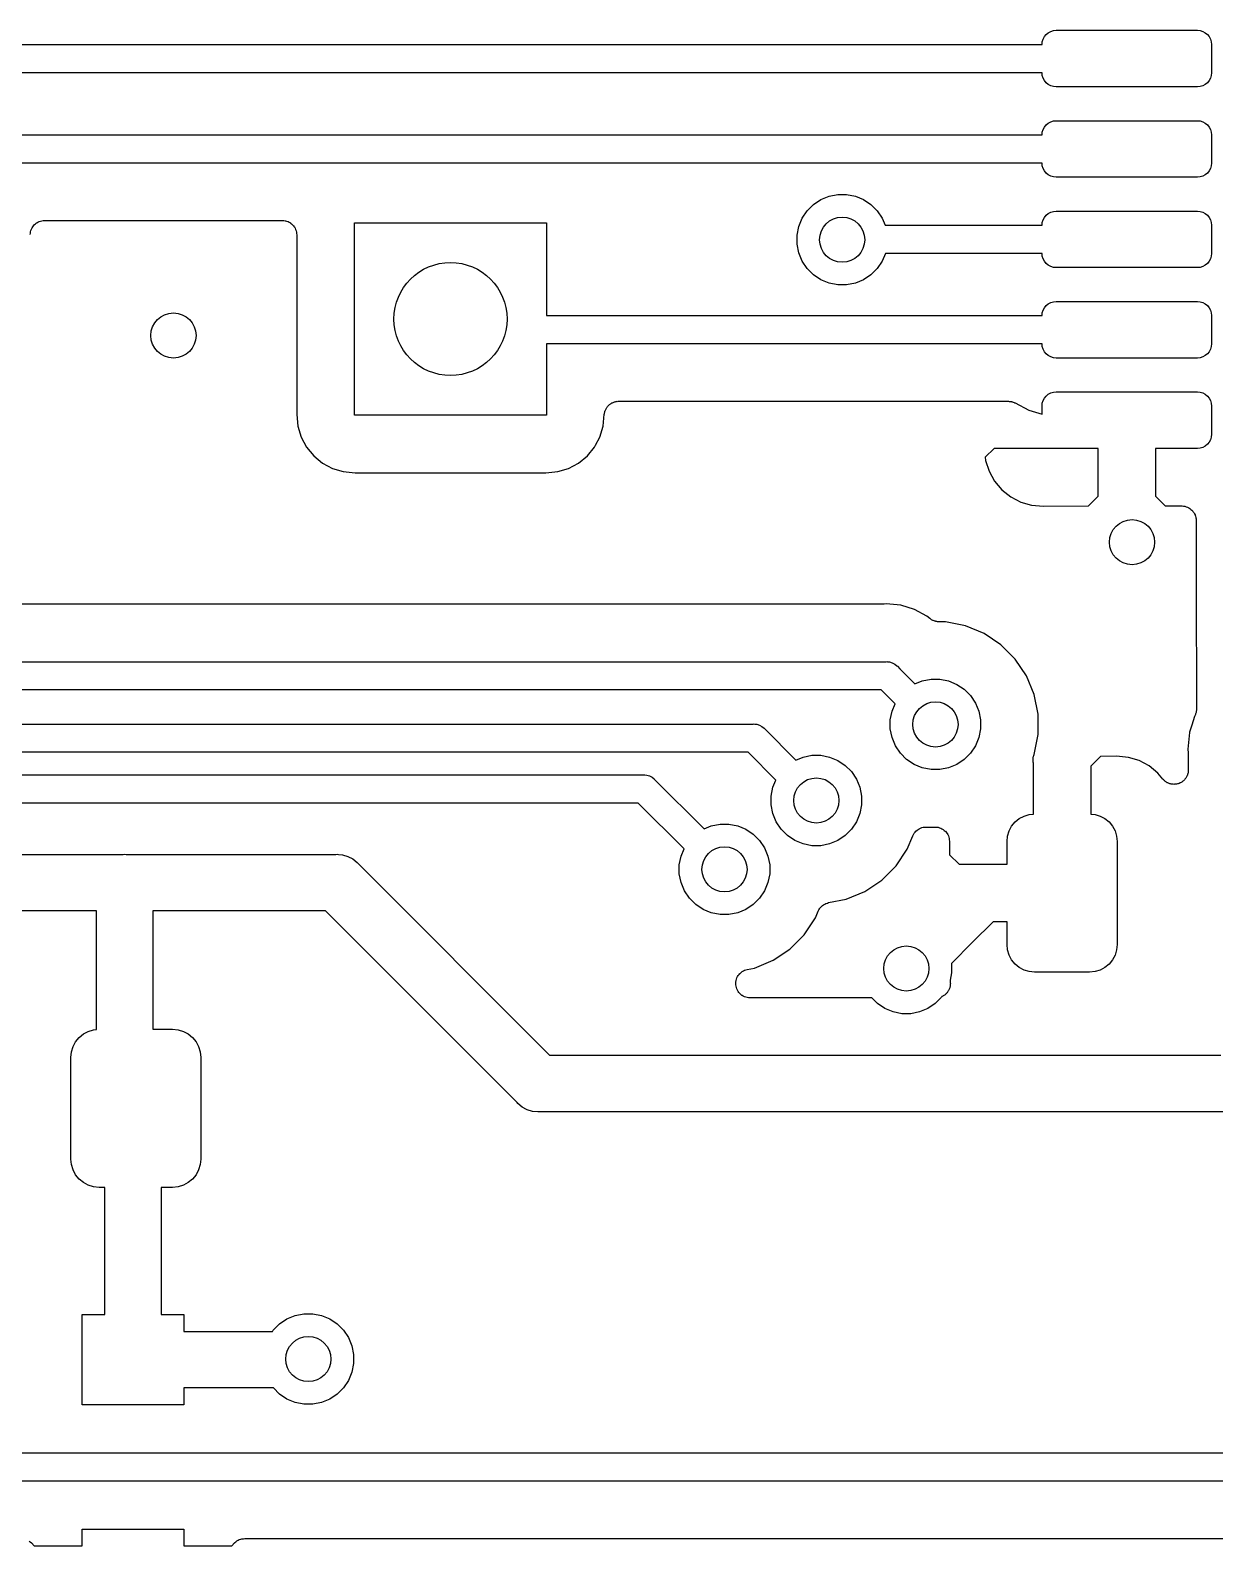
# Model space of a CAD drawing. Extents: x 2.49 to 6.38, y -5.9 to -3.86.
# Drawn here: x 4.435 to 4.847, y -5.102 to -4.574 of the extents above; entities that cross this region are included whole.
import ezdxf

# ---------------------------------------------------------------- set-up
doc = ezdxf.new("R2010")
doc.units = 0
doc.header["$MEASUREMENT"] = 0
doc.layers.add('BLACK', color=7, linetype='CONTINUOUS')

msp = doc.modelspace()

# ---------------------------------------------------------------- linework, layer by layer
at = {"layer": 'BLACK', "linetype": 'CONTINUOUS'}
for p, q in [((4.7873, -4.57817), (4.78758, -4.57725)), ((4.78758, -4.57725), (4.78803, -4.5764)), ((4.78803, -4.5764), (4.78865, -4.57565)), ((4.78865, -4.57565), (4.78939, -4.57504)), ((4.78939, -4.57504), (4.79024, -4.57459)), ((4.79024, -4.57459), (4.79117, -4.57431)), ((4.79117, -4.57431), (4.79213, -4.57421)), ((4.79213, -4.57421), (4.84134, -4.57421)), ((4.84134, -4.57421), (4.8423, -4.57431)), ((4.8423, -4.57431), (4.84322, -4.57459)), ((4.84322, -4.57459), (4.84407, -4.57504)), ((4.84407, -4.57504), (4.84482, -4.57565)), ((4.84482, -4.57565), (4.84543, -4.5764)), ((4.84543, -4.5764), (4.84589, -4.57725)), ((4.84589, -4.57725), (4.84617, -4.57817)), ((3.84233, -4.57913), (4.7872, -4.57913)), ((4.7872, -4.57913), (4.7873, -4.57817)), ((4.84617, -4.57817), (4.84626, -4.57913)), ((4.84626, -4.57913), (4.84626, -4.58898)), ((4.7872, -4.58898), (3.84053, -4.58898)), ((4.7873, -4.58994), (4.7872, -4.58898)), ((4.78758, -4.59086), (4.7873, -4.58994)), ((4.78803, -4.59171), (4.78758, -4.59086)), ((4.78865, -4.59246), (4.78803, -4.59171)), ((4.78939, -4.59307), (4.78865, -4.59246)), ((4.79024, -4.59352), (4.78939, -4.59307)), ((4.84407, -4.59307), (4.84322, -4.59352)), ((4.84482, -4.59246), (4.84407, -4.59307)), ((4.84543, -4.59171), (4.84482, -4.59246)), ((4.84589, -4.59086), (4.84543, -4.59171)), ((4.84617, -4.58994), (4.84589, -4.59086)), ((4.84626, -4.58898), (4.84617, -4.58994)), ((4.79117, -4.5938), (4.79024, -4.59352)), ((4.79213, -4.5939), (4.79117, -4.5938)), ((4.84134, -4.5939), (4.79213, -4.5939)), ((4.8423, -4.5938), (4.84134, -4.5939)), ((4.84322, -4.59352), (4.8423, -4.5938)), ((4.7873, -4.60967), (4.78758, -4.60875)), ((4.78758, -4.60875), (4.78803, -4.6079)), ((4.78803, -4.6079), (4.78865, -4.60715)), ((4.78865, -4.60715), (4.78939, -4.60654)), ((4.78939, -4.60654), (4.79024, -4.60608)), ((4.79024, -4.60608), (4.79117, -4.6058)), ((4.79117, -4.6058), (4.79213, -4.60571)), ((4.79213, -4.60571), (4.84134, -4.60571)), ((4.84134, -4.60571), (4.8423, -4.6058)), ((4.8423, -4.6058), (4.84322, -4.60608)), ((4.84322, -4.60608), (4.84407, -4.60654)), ((4.84407, -4.60654), (4.84482, -4.60715)), ((4.84482, -4.60715), (4.84543, -4.6079)), ((4.84543, -4.6079), (4.84589, -4.60875)), ((4.84589, -4.60875), (4.84617, -4.60967)), ((3.84877, -4.61063), (4.7872, -4.61063)), ((4.7872, -4.61063), (4.7873, -4.60967)), ((4.84617, -4.60967), (4.84626, -4.61063)), ((4.84626, -4.61063), (4.84626, -4.62047)), ((4.7872, -4.62047), (3.84697, -4.62047)), ((4.7873, -4.62143), (4.7872, -4.62047)), ((4.78758, -4.62236), (4.7873, -4.62143)), ((4.78803, -4.62321), (4.78758, -4.62236)), ((4.78865, -4.62395), (4.78803, -4.62321)), ((4.78939, -4.62456), (4.78865, -4.62395)), ((4.79024, -4.62502), (4.78939, -4.62456)), ((4.79117, -4.6253), (4.79024, -4.62502)), ((4.84322, -4.62502), (4.8423, -4.6253)), ((4.84407, -4.62456), (4.84322, -4.62502)), ((4.84482, -4.62395), (4.84407, -4.62456)), ((4.84543, -4.62321), (4.84482, -4.62395)), ((4.84589, -4.62236), (4.84543, -4.62321)), ((4.84617, -4.62143), (4.84589, -4.62236)), ((4.84626, -4.62047), (4.84617, -4.62143)), ((4.79213, -4.62539), (4.79117, -4.6253)), ((4.84134, -4.62539), (4.79213, -4.62539)), ((4.8423, -4.6253), (4.84134, -4.62539)), ((4.70534, -4.63713), (4.70754, -4.63493)), ((4.70754, -4.63493), (4.71012, -4.63321)), ((4.71012, -4.63321), (4.71298, -4.63202)), ((4.71298, -4.63202), (4.71602, -4.63142)), ((4.71602, -4.63142), (4.71913, -4.63142)), ((4.71913, -4.63142), (4.72217, -4.63202)), ((4.72217, -4.63202), (4.72503, -4.63321)), ((4.72503, -4.63321), (4.72761, -4.63493)), ((4.72761, -4.63493), (4.72981, -4.63713)), ((4.43736, -4.64106), (4.43776, -4.64085)), ((4.43776, -4.64085), (4.43779, -4.64084)), ((4.43779, -4.64084), (4.43782, -4.64083)), ((4.43782, -4.64083), (4.43826, -4.6407)), ((4.43826, -4.6407), (4.43869, -4.64057)), ((4.43869, -4.64057), (4.43873, -4.64056)), ((4.43873, -4.64056), (4.43876, -4.64056)), ((4.43876, -4.64056), (4.43921, -4.64052)), ((4.43921, -4.64052), (4.43967, -4.64047)), ((4.43967, -4.64047), (4.52252, -4.64047)), ((4.52252, -4.64047), (4.52255, -4.64047)), ((4.52255, -4.64047), (4.52255, -4.64047)), ((4.52255, -4.64047), (4.52255, -4.64047)), ((4.52255, -4.64047), (4.52259, -4.64047)), ((4.52259, -4.64047), (4.52306, -4.64053)), ((4.52306, -4.64053), (4.52352, -4.64057)), ((4.52352, -4.64057), (4.52354, -4.64058)), ((4.52354, -4.64058), (4.52356, -4.64058)), ((4.52356, -4.64058), (4.52401, -4.64072)), ((4.52401, -4.64072), (4.52445, -4.64086)), ((4.52445, -4.64086), (4.52447, -4.64087)), ((4.52447, -4.64087), (4.52449, -4.64088)), ((4.52449, -4.64088), (4.5249, -4.6411)), ((4.70243, -4.64257), (4.70362, -4.63971)), ((4.70362, -4.63971), (4.70534, -4.63713)), ((4.72981, -4.63713), (4.73153, -4.63971)), ((4.73153, -4.63971), (4.73253, -4.64213)), ((4.7873, -4.64117), (4.78758, -4.64024)), ((4.78758, -4.64024), (4.78803, -4.63939)), ((4.78803, -4.63939), (4.78865, -4.63865)), ((4.78865, -4.63865), (4.78939, -4.63803)), ((4.78939, -4.63803), (4.79024, -4.63758)), ((4.79024, -4.63758), (4.79117, -4.6373)), ((4.79117, -4.6373), (4.79213, -4.6372)), ((4.79213, -4.6372), (4.84134, -4.6372)), ((4.84134, -4.6372), (4.8423, -4.6373)), ((4.8423, -4.6373), (4.84322, -4.63758)), ((4.84322, -4.63758), (4.84407, -4.63803)), ((4.84407, -4.63803), (4.84482, -4.63865)), ((4.84482, -4.63865), (4.84543, -4.63939)), ((4.84543, -4.63939), (4.84589, -4.64024)), ((4.84589, -4.64024), (4.84617, -4.64117)), ((4.43467, -4.64538), (4.43472, -4.64492)), ((4.43472, -4.64492), (4.43477, -4.64447)), ((4.43477, -4.64447), (4.43478, -4.64444)), ((4.43478, -4.64441), (4.43492, -4.64397)), ((4.43478, -4.64444), (4.43478, -4.64441)), ((4.43492, -4.64397), (4.43506, -4.64353)), ((4.43506, -4.64353), (4.43507, -4.64351)), ((4.43507, -4.64351), (4.43508, -4.64348)), ((4.43508, -4.64348), (4.4353, -4.64308)), ((4.4353, -4.64308), (4.43552, -4.64268)), ((4.43552, -4.64268), (4.43554, -4.64265)), ((4.43554, -4.64265), (4.43556, -4.64263)), ((4.43556, -4.64263), (4.43585, -4.64228)), ((4.43585, -4.64228), (4.43614, -4.64192)), ((4.43614, -4.64192), (4.43617, -4.6419)), ((4.43617, -4.6419), (4.43619, -4.64188)), ((4.43619, -4.64188), (4.43654, -4.6416)), ((4.43654, -4.6416), (4.4369, -4.64131)), ((4.4369, -4.64131), (4.43693, -4.64129)), ((4.43693, -4.64129), (4.43695, -4.64127)), ((4.43695, -4.64127), (4.43736, -4.64106)), ((4.5249, -4.6411), (4.52531, -4.64133)), ((4.52531, -4.64133), (4.52533, -4.64134)), ((4.52533, -4.64134), (4.52534, -4.64135)), ((4.52534, -4.64135), (4.5257, -4.64165)), ((4.5257, -4.64165), (4.52606, -4.64195)), ((4.52606, -4.64195), (4.52608, -4.64196)), ((4.52608, -4.64196), (4.52609, -4.64197)), ((4.52609, -4.64197), (4.52638, -4.64234)), ((4.52638, -4.64234), (4.52668, -4.64271)), ((4.52668, -4.64271), (4.52669, -4.64272)), ((4.52669, -4.64272), (4.5267, -4.64273)), ((4.5267, -4.64273), (4.52692, -4.64315)), ((4.52692, -4.64315), (4.52714, -4.64357)), ((4.52714, -4.64357), (4.52714, -4.64358)), ((4.52714, -4.64358), (4.52715, -4.6436)), ((4.52715, -4.6436), (4.52729, -4.64405)), ((4.52729, -4.64405), (4.52742, -4.6445)), ((4.52742, -4.6445), (4.52742, -4.64452)), ((4.52742, -4.64452), (4.52743, -4.64454)), ((4.52743, -4.64454), (4.52747, -4.645)), ((4.52747, -4.645), (4.52752, -4.64547)), ((4.52752, -4.64547), (4.52752, -4.70802)), ((4.54764, -4.70827), (4.54764, -4.64134)), ((4.54764, -4.64134), (4.61457, -4.64134)), ((4.61457, -4.64134), (4.61457, -4.67362)), ((4.70183, -4.64561), (4.70243, -4.64257)), ((4.70183, -4.64872), (4.70183, -4.64561)), ((4.73253, -4.64213), (4.7872, -4.64213)), ((4.7872, -4.64213), (4.7873, -4.64117)), ((4.84617, -4.64117), (4.84626, -4.64213)), ((4.84626, -4.64213), (4.84626, -4.65197)), ((4.70243, -4.65176), (4.70183, -4.64872)), ((4.70362, -4.65462), (4.70243, -4.65176)), ((4.70534, -4.6572), (4.70362, -4.65462)), ((4.73153, -4.65462), (4.72981, -4.6572)), ((4.73263, -4.65197), (4.73153, -4.65462)), ((4.7872, -4.65197), (4.73263, -4.65197)), ((4.7873, -4.65293), (4.7872, -4.65197)), ((4.78758, -4.65385), (4.7873, -4.65293)), ((4.78803, -4.6547), (4.78758, -4.65385)), ((4.78865, -4.65545), (4.78803, -4.6547)), ((4.78939, -4.65606), (4.78865, -4.65545)), ((4.79024, -4.65652), (4.78939, -4.65606)), ((4.79117, -4.6568), (4.79024, -4.65652)), ((4.79213, -4.65689), (4.79117, -4.6568)), ((4.8423, -4.6568), (4.84134, -4.65689)), ((4.84322, -4.65652), (4.8423, -4.6568)), ((4.84407, -4.65606), (4.84322, -4.65652)), ((4.84482, -4.65545), (4.84407, -4.65606)), ((4.84543, -4.6547), (4.84482, -4.65545)), ((4.84589, -4.65385), (4.84543, -4.6547)), ((4.84617, -4.65293), (4.84589, -4.65385)), ((4.84626, -4.65197), (4.84617, -4.65293)), ((4.70754, -4.6594), (4.70534, -4.6572)), ((4.71012, -4.66112), (4.70754, -4.6594)), ((4.71298, -4.66231), (4.71012, -4.66112)), ((4.72503, -4.66112), (4.72217, -4.66231)), ((4.72761, -4.6594), (4.72503, -4.66112)), ((4.72981, -4.6572), (4.72761, -4.6594)), ((4.84134, -4.65689), (4.79213, -4.65689)), ((4.71602, -4.66291), (4.71298, -4.66231)), ((4.71913, -4.66291), (4.71602, -4.66291)), ((4.72217, -4.66231), (4.71913, -4.66291)), ((4.7872, -4.67362), (4.7873, -4.67266)), ((4.7873, -4.67266), (4.78758, -4.67174)), ((4.78758, -4.67174), (4.78803, -4.67089)), ((4.78803, -4.67089), (4.78865, -4.67014)), ((4.78865, -4.67014), (4.78939, -4.66953)), ((4.78939, -4.66953), (4.79024, -4.66908)), ((4.79024, -4.66908), (4.79117, -4.6688)), ((4.79117, -4.6688), (4.79213, -4.6687)), ((4.79213, -4.6687), (4.84134, -4.6687)), ((4.84134, -4.6687), (4.8423, -4.6688)), ((4.8423, -4.6688), (4.84322, -4.66908)), ((4.84322, -4.66908), (4.84407, -4.66953)), ((4.84407, -4.66953), (4.84482, -4.67014)), ((4.84482, -4.67014), (4.84543, -4.67089)), ((4.84543, -4.67089), (4.84589, -4.67174)), ((4.84589, -4.67174), (4.84617, -4.67266)), ((4.84617, -4.67266), (4.84626, -4.67362)), ((4.61457, -4.67362), (4.7872, -4.67362)), ((4.84626, -4.67362), (4.84626, -4.68346)), ((4.7872, -4.68346), (4.61457, -4.68346)), ((4.61457, -4.68346), (4.61457, -4.70827)), ((4.7873, -4.68442), (4.7872, -4.68346)), ((4.78758, -4.68535), (4.7873, -4.68442)), ((4.78803, -4.6862), (4.78758, -4.68535)), ((4.78865, -4.68694), (4.78803, -4.6862)), ((4.78939, -4.68756), (4.78865, -4.68694)), ((4.79024, -4.68801), (4.78939, -4.68756)), ((4.79117, -4.68829), (4.79024, -4.68801)), ((4.79213, -4.68839), (4.79117, -4.68829)), ((4.84134, -4.68839), (4.79213, -4.68839)), ((4.8423, -4.68829), (4.84134, -4.68839)), ((4.84322, -4.68801), (4.8423, -4.68829)), ((4.84407, -4.68756), (4.84322, -4.68801)), ((4.84482, -4.68694), (4.84407, -4.68756)), ((4.84543, -4.6862), (4.84482, -4.68694)), ((4.84589, -4.68535), (4.84543, -4.6862)), ((4.84617, -4.68442), (4.84589, -4.68535)), ((4.84626, -4.68346), (4.84617, -4.68442)), ((4.63673, -4.70444), (4.6369, -4.7043)), ((4.6369, -4.7043), (4.63713, -4.70418)), ((4.63713, -4.70418), (4.63735, -4.70403)), ((4.63735, -4.70403), (4.63756, -4.70395)), ((4.63756, -4.70395), (4.63776, -4.70384)), ((4.63776, -4.70384), (4.63802, -4.70377)), ((4.63802, -4.70377), (4.63826, -4.70367)), ((4.63826, -4.70367), (4.63848, -4.70363)), ((4.63848, -4.70363), (4.6387, -4.70356)), ((4.6387, -4.70356), (4.63896, -4.70353)), ((4.63896, -4.70353), (4.63922, -4.70348)), ((4.63922, -4.70348), (4.63944, -4.70349)), ((4.63944, -4.70349), (4.63967, -4.70346)), ((4.63967, -4.70346), (4.77547, -4.70346)), ((4.77547, -4.70346), (4.77554, -4.70347)), ((4.77554, -4.70347), (4.77576, -4.70349)), ((4.77576, -4.70349), (4.77597, -4.70349)), ((4.77597, -4.70349), (4.77624, -4.70354)), ((4.77624, -4.70354), (4.77651, -4.70357)), ((4.77651, -4.70357), (4.77672, -4.70364)), ((4.77672, -4.70364), (4.77693, -4.70368)), ((4.77693, -4.70368), (4.77718, -4.70379)), ((4.77718, -4.70379), (4.77744, -4.70387)), ((4.77744, -4.70387), (4.77763, -4.70397)), ((4.77763, -4.70397), (4.77783, -4.70405)), ((4.77783, -4.70405), (4.78255, -4.70658)), ((4.7872, -4.70512), (4.7873, -4.70416)), ((4.7873, -4.70416), (4.78758, -4.70323)), ((4.78758, -4.70323), (4.78803, -4.70238)), ((4.78803, -4.70238), (4.78865, -4.70164)), ((4.78865, -4.70164), (4.78939, -4.70103)), ((4.78939, -4.70103), (4.79024, -4.70057)), ((4.79024, -4.70057), (4.79117, -4.70029)), ((4.79117, -4.70029), (4.79213, -4.7002)), ((4.79213, -4.7002), (4.81625, -4.7002)), ((4.81625, -4.7002), (4.81673, -4.70015)), ((4.81673, -4.70015), (4.81722, -4.7002)), ((4.81722, -4.7002), (4.84134, -4.7002)), ((4.84134, -4.7002), (4.8423, -4.70029)), ((4.8423, -4.70029), (4.84322, -4.70057)), ((4.84322, -4.70057), (4.84407, -4.70103)), ((4.84407, -4.70103), (4.84482, -4.70164)), ((4.84482, -4.70164), (4.84543, -4.70238)), ((4.84543, -4.70238), (4.84589, -4.70323)), ((4.84589, -4.70323), (4.84617, -4.70416)), ((4.84617, -4.70416), (4.84626, -4.70512)), ((4.52752, -4.70802), (4.52793, -4.71219)), ((4.61457, -4.70827), (4.54764, -4.70827)), ((4.63428, -4.71219), (4.63469, -4.70797)), ((4.63469, -4.70797), (4.6347, -4.70791)), ((4.6347, -4.70791), (4.63475, -4.70768)), ((4.63475, -4.70768), (4.63477, -4.70746)), ((4.63477, -4.70746), (4.63485, -4.70721)), ((4.63485, -4.70721), (4.6349, -4.70695)), ((4.6349, -4.70695), (4.63499, -4.70674)), ((4.63499, -4.70674), (4.63506, -4.70653)), ((4.63506, -4.70653), (4.63518, -4.7063)), ((4.63518, -4.7063), (4.63529, -4.70605)), ((4.63529, -4.70605), (4.63542, -4.70587)), ((4.63542, -4.70587), (4.63552, -4.70567)), ((4.63552, -4.70567), (4.63569, -4.70547)), ((4.63569, -4.70547), (4.63584, -4.70525)), ((4.63584, -4.70525), (4.636, -4.70509)), ((4.636, -4.70509), (4.63615, -4.70492)), ((4.63615, -4.70492), (4.63635, -4.70475)), ((4.63635, -4.70475), (4.63654, -4.70457)), ((4.63654, -4.70457), (4.63673, -4.70444)), ((4.78255, -4.70658), (4.7872, -4.70799)), ((4.7872, -4.70799), (4.7872, -4.70512)), ((4.84626, -4.70512), (4.84626, -4.71496)), ((4.52793, -4.71219), (4.52907, -4.71596)), ((4.63313, -4.71596), (4.63428, -4.71219)), ((4.52907, -4.71596), (4.53093, -4.71943)), ((4.53093, -4.71943), (4.53343, -4.72248)), ((4.62878, -4.72248), (4.63128, -4.71943)), ((4.63128, -4.71943), (4.63163, -4.71877)), ((4.63163, -4.71877), (4.63313, -4.71596)), ((4.63163, -4.71877), (4.63163, -4.71877)), ((4.77053, -4.71988), (4.76743, -4.72297)), ((4.80673, -4.71988), (4.77053, -4.71988)), ((4.80673, -4.73656), (4.80673, -4.71988)), ((4.84134, -4.71988), (4.82673, -4.71988)), ((4.82673, -4.71988), (4.82673, -4.73656)), ((4.8423, -4.71979), (4.84134, -4.71988)), ((4.84322, -4.71951), (4.8423, -4.71979)), ((4.84407, -4.71905), (4.84322, -4.71951)), ((4.84482, -4.71844), (4.84407, -4.71905)), ((4.84543, -4.71769), (4.84482, -4.71844)), ((4.84589, -4.71684), (4.84543, -4.71769)), ((4.84617, -4.71592), (4.84589, -4.71684)), ((4.84626, -4.71496), (4.84617, -4.71592)), ((4.53343, -4.72248), (4.53647, -4.72498)), ((4.53647, -4.72498), (4.53995, -4.72683)), ((4.62226, -4.72683), (4.62573, -4.72498)), ((4.62573, -4.72498), (4.62878, -4.72248)), ((4.76743, -4.72297), (4.76756, -4.72411)), ((4.76756, -4.72411), (4.76875, -4.72785)), ((4.53995, -4.72683), (4.54372, -4.72798)), ((4.54372, -4.72798), (4.54788, -4.72839)), ((4.54788, -4.72839), (4.61432, -4.72839)), ((4.61432, -4.72839), (4.61849, -4.72798)), ((4.61849, -4.72798), (4.62226, -4.72683)), ((4.76875, -4.72785), (4.77066, -4.73129)), ((4.77066, -4.73129), (4.77321, -4.7343)), ((4.77321, -4.7343), (4.77629, -4.73676)), ((4.77629, -4.73676), (4.77979, -4.73856)), ((4.77979, -4.73856), (4.78358, -4.73965)), ((4.78358, -4.73965), (4.78777, -4.74)), ((4.78777, -4.74), (4.8034, -4.7399)), ((4.8034, -4.7399), (4.80673, -4.73656)), ((4.82673, -4.73656), (4.83007, -4.7399)), ((4.83007, -4.7399), (4.83594, -4.73993)), ((4.83594, -4.73993), (4.83594, -4.73993)), ((4.83594, -4.73993), (4.83594, -4.73993)), ((4.83594, -4.73993), (4.83594, -4.73993)), ((4.83594, -4.73993), (4.83601, -4.73994)), ((4.83601, -4.73994), (4.83646, -4.73999)), ((4.83646, -4.73999), (4.83691, -4.74004)), ((4.83691, -4.74004), (4.83694, -4.74005)), ((4.83694, -4.74005), (4.83697, -4.74005)), ((4.83697, -4.74005), (4.83741, -4.74019)), ((4.83741, -4.74019), (4.83784, -4.74032)), ((4.83784, -4.74032), (4.83787, -4.74034)), ((4.83787, -4.74034), (4.8379, -4.74035)), ((4.8379, -4.74035), (4.8383, -4.74057)), ((4.8383, -4.74057), (4.8387, -4.74079)), ((4.8387, -4.74079), (4.83872, -4.74081)), ((4.83872, -4.74081), (4.83875, -4.74083)), ((4.83875, -4.74083), (4.8391, -4.74112)), ((4.8391, -4.74112), (4.83945, -4.74141)), ((4.83945, -4.74141), (4.83947, -4.74144)), ((4.83947, -4.74144), (4.8395, -4.74146)), ((4.8395, -4.74146), (4.83978, -4.74181)), ((4.83978, -4.74181), (4.84007, -4.74217)), ((4.84007, -4.74217), (4.84008, -4.7422)), ((4.84008, -4.7422), (4.8401, -4.74222)), ((4.8401, -4.74222), (4.84031, -4.74263)), ((4.84031, -4.74263), (4.84053, -4.74303)), ((4.84053, -4.74303), (4.84054, -4.74306)), ((4.84054, -4.74306), (4.84055, -4.74309)), ((4.84055, -4.74309), (4.84068, -4.74353)), ((4.84068, -4.74353), (4.84081, -4.74396)), ((4.84081, -4.74396), (4.84081, -4.744)), ((4.84081, -4.744), (4.84082, -4.74403)), ((4.84082, -4.74403), (4.84086, -4.74448)), ((4.84086, -4.74448), (4.8409, -4.74493)), ((4.8409, -4.74493), (4.8409, -4.78853)), ((4.73167, -4.7742), (4.01764, -4.7742)), ((4.73188, -4.77418), (4.73167, -4.7742)), ((4.73209, -4.77418), (4.73188, -4.77418)), ((4.73216, -4.77417), (4.73209, -4.77418)), ((4.73314, -4.77408), (4.73216, -4.77417)), ((4.73412, -4.77417), (4.73314, -4.77408)), ((4.73802, -4.77456), (4.73412, -4.77417)), ((4.73412, -4.77417), (4.73412, -4.77417)), ((4.74272, -4.77598), (4.73802, -4.77456)), ((4.74705, -4.7783), (4.74272, -4.77598)), ((4.74811, -4.77916), (4.74705, -4.7783)), ((4.74829, -4.77928), (4.74811, -4.77916)), ((4.74846, -4.77942), (4.74829, -4.77928)), ((4.7487, -4.77956), (4.74846, -4.77942)), ((4.74892, -4.77971), (4.7487, -4.77956)), ((4.74912, -4.77979), (4.74892, -4.77971)), ((4.74931, -4.77989), (4.74912, -4.77979)), ((4.74957, -4.77998), (4.74931, -4.77989)), ((4.74982, -4.78008), (4.74957, -4.77998)), ((4.75004, -4.78012), (4.74982, -4.78008)), ((4.75024, -4.78019), (4.75004, -4.78012)), ((4.75051, -4.78022), (4.75024, -4.78019)), ((4.75078, -4.78027), (4.75051, -4.78022)), ((4.751, -4.78027), (4.75078, -4.78027)), ((4.75121, -4.7803), (4.751, -4.78027)), ((4.75128, -4.7803), (4.75121, -4.7803)), ((4.75359, -4.7803), (4.75128, -4.7803)), ((4.7605, -4.78167), (4.75359, -4.7803)), ((4.767, -4.78437), (4.7605, -4.78167)), ((4.77286, -4.78828), (4.767, -4.78437)), ((4.77784, -4.79326), (4.77286, -4.78828)), ((4.8409, -4.78853), (4.841, -4.78952)), ((4.78175, -4.79911), (4.77784, -4.79326)), ((4.841, -4.78952), (4.84101, -4.78959)), ((4.84101, -4.78959), (4.841, -4.7898)), ((4.841, -4.7898), (4.84102, -4.79001)), ((4.84102, -4.79001), (4.84102, -4.81066)), ((4.00728, -4.7942), (4.7329, -4.7942)), ((4.7329, -4.7942), (4.73314, -4.79417)), ((4.73314, -4.79417), (4.73338, -4.7942)), ((4.73338, -4.7942), (4.73338, -4.7942)), ((4.73338, -4.7942), (4.7341, -4.79427)), ((4.7341, -4.79427), (4.73503, -4.79455)), ((4.73503, -4.79455), (4.73589, -4.79501)), ((4.73589, -4.79501), (4.73664, -4.79562)), ((4.73664, -4.79562), (4.73679, -4.79581)), ((4.73679, -4.79581), (4.73763, -4.79665)), ((4.73763, -4.79665), (4.74294, -4.80196)), ((4.78444, -4.80562), (4.78175, -4.79911)), ((4.7311, -4.80404), (4.00549, -4.80404)), ((4.73598, -4.80892), (4.7311, -4.80404)), ((4.74294, -4.80196), (4.74548, -4.8009)), ((4.74548, -4.8009), (4.74852, -4.8003)), ((4.74852, -4.8003), (4.75162, -4.8003)), ((4.75162, -4.8003), (4.75466, -4.8009)), ((4.75466, -4.8009), (4.75753, -4.80209)), ((4.75753, -4.80209), (4.76011, -4.80381)), ((4.76011, -4.80381), (4.7623, -4.80601)), ((4.73493, -4.81145), (4.73598, -4.80892)), ((4.7623, -4.80601), (4.76403, -4.80859)), ((4.76403, -4.80859), (4.76521, -4.81145)), ((4.78582, -4.81253), (4.78444, -4.80562)), ((4.73432, -4.8145), (4.73493, -4.81145)), ((4.73432, -4.8176), (4.73432, -4.8145)), ((4.76521, -4.81145), (4.76582, -4.8145)), ((4.76582, -4.8145), (4.76582, -4.8176)), ((4.78582, -4.81957), (4.78582, -4.81253)), ((4.84031, -4.81325), (4.83936, -4.81637)), ((4.84043, -4.81302), (4.84031, -4.81325)), ((4.84052, -4.81282), (4.84043, -4.81302)), ((4.84062, -4.81263), (4.84052, -4.81282)), ((4.8407, -4.81237), (4.84062, -4.81263)), ((4.84081, -4.81212), (4.8407, -4.81237)), ((4.84085, -4.81191), (4.84081, -4.81212)), ((4.84091, -4.8117), (4.84085, -4.81191)), ((4.84094, -4.81143), (4.84091, -4.8117)), ((4.841, -4.81116), (4.84094, -4.81143)), ((4.84102, -4.81073), (4.841, -4.81094)), ((4.841, -4.81094), (4.841, -4.81116)), ((4.84102, -4.81066), (4.84102, -4.81073)), ((4.00394, -4.81591), (4.68661, -4.81591)), ((4.68661, -4.81591), (4.68685, -4.81589)), ((4.68685, -4.81589), (4.68709, -4.81591)), ((4.68709, -4.81591), (4.68709, -4.81591)), ((4.68709, -4.81591), (4.68781, -4.81598)), ((4.68781, -4.81598), (4.68874, -4.81627)), ((4.68874, -4.81627), (4.6896, -4.81672)), ((4.6896, -4.81672), (4.69035, -4.81734)), ((4.69035, -4.81734), (4.6905, -4.81753)), ((4.6905, -4.81753), (4.70144, -4.82846)), ((4.73493, -4.82064), (4.73432, -4.8176)), ((4.76582, -4.8176), (4.76521, -4.82064)), ((4.78444, -4.82649), (4.78582, -4.81957)), ((4.8386, -4.81888), (4.83815, -4.82351)), ((4.83864, -4.81874), (4.8386, -4.81888)), ((4.83936, -4.81637), (4.83864, -4.81874)), ((4.83864, -4.81874), (4.83864, -4.81874)), ((4.83936, -4.81637), (4.83936, -4.81637)), ((4.68481, -4.82576), (4.00215, -4.82576)), ((4.69448, -4.83542), (4.68481, -4.82576)), ((4.73611, -4.82351), (4.73493, -4.82064)), ((4.73784, -4.82609), (4.73611, -4.82351)), ((4.76403, -4.82351), (4.7623, -4.82609)), ((4.76521, -4.82064), (4.76403, -4.82351)), ((4.83815, -4.82351), (4.83802, -4.82473)), ((4.83802, -4.82473), (4.83815, -4.82595)), ((4.83815, -4.82351), (4.83815, -4.82351)), ((4.70144, -4.82846), (4.70397, -4.82741)), ((4.70397, -4.82741), (4.70702, -4.8268)), ((4.70702, -4.8268), (4.71012, -4.8268)), ((4.71012, -4.8268), (4.71316, -4.82741)), ((4.71316, -4.82741), (4.71603, -4.8286)), ((4.71603, -4.8286), (4.71861, -4.83032)), ((4.71861, -4.83032), (4.7208, -4.83251)), ((4.74003, -4.82828), (4.73784, -4.82609)), ((4.74261, -4.83), (4.74003, -4.82828)), ((4.74548, -4.83119), (4.74261, -4.83)), ((4.75753, -4.83), (4.75466, -4.83119)), ((4.76011, -4.82828), (4.75753, -4.83)), ((4.7623, -4.82609), (4.76011, -4.82828)), ((4.78407, -4.82832), (4.78412, -4.82785)), ((4.78407, -4.82834), (4.78407, -4.82832)), ((4.78407, -4.82836), (4.78407, -4.82834)), ((4.78411, -4.82883), (4.78407, -4.82836)), ((4.78416, -4.82929), (4.78411, -4.82883)), ((4.78412, -4.82785), (4.78417, -4.82739)), ((4.78416, -4.82931), (4.78416, -4.82929)), ((4.78416, -4.82933), (4.78416, -4.82931)), ((4.78419, -4.82943), (4.78416, -4.82933)), ((4.78417, -4.82737), (4.78418, -4.82735)), ((4.78417, -4.82739), (4.78417, -4.82737)), ((4.78418, -4.82735), (4.78432, -4.8269)), ((4.78419, -4.84728), (4.78419, -4.82943)), ((4.78432, -4.8269), (4.78444, -4.82649)), ((4.80755, -4.82721), (4.80419, -4.83057)), ((4.80419, -4.83057), (4.80419, -4.84728)), ((4.81318, -4.82713), (4.80755, -4.82721)), ((4.81731, -4.82753), (4.81318, -4.82713)), ((4.82108, -4.82868), (4.81731, -4.82753)), ((4.82455, -4.83053), (4.82108, -4.82868)), ((4.8276, -4.83303), (4.82455, -4.83053)), ((4.83815, -4.82595), (4.83815, -4.82602)), ((4.83815, -4.82602), (4.83815, -4.82623)), ((4.83815, -4.82623), (4.83817, -4.82644)), ((4.83817, -4.82644), (4.83817, -4.83194)), ((3.99661, -4.83363), (4.64833, -4.83363)), ((4.64833, -4.83363), (4.64857, -4.83361)), ((4.64857, -4.83361), (4.64881, -4.83363)), ((4.64881, -4.83363), (4.64881, -4.83363)), ((4.64881, -4.83363), (4.64953, -4.8337)), ((4.64953, -4.8337), (4.65046, -4.83398)), ((4.65046, -4.83398), (4.65131, -4.83444)), ((4.65131, -4.83444), (4.65206, -4.83505)), ((4.65206, -4.83505), (4.65222, -4.83524)), ((4.65222, -4.83524), (4.66944, -4.85246)), ((4.69342, -4.83796), (4.69448, -4.83542)), ((4.7208, -4.83251), (4.72252, -4.83509)), ((4.72252, -4.83509), (4.72371, -4.83796)), ((4.74852, -4.8318), (4.74548, -4.83119)), ((4.75162, -4.8318), (4.74852, -4.8318)), ((4.75466, -4.83119), (4.75162, -4.8318)), ((4.8293, -4.83511), (4.8276, -4.83303)), ((4.82947, -4.83528), (4.8293, -4.83511)), ((4.82962, -4.83547), (4.82947, -4.83528)), ((4.82982, -4.83563), (4.82962, -4.83547)), ((4.82999, -4.8358), (4.82982, -4.83563)), ((4.83019, -4.83594), (4.82999, -4.8358)), ((4.83037, -4.83609), (4.83019, -4.83594)), ((4.8306, -4.83621), (4.83037, -4.83609)), ((4.8308, -4.83635), (4.8306, -4.83621)), ((4.83102, -4.83644), (4.8308, -4.83635)), ((4.8355, -4.83637), (4.83527, -4.83646)), ((4.8357, -4.83624), (4.8355, -4.83637)), ((4.83591, -4.83613), (4.8357, -4.83624)), ((4.8361, -4.83597), (4.83591, -4.83613)), ((4.83631, -4.83583), (4.8361, -4.83597)), ((4.83648, -4.83566), (4.83631, -4.83583)), ((4.83667, -4.83552), (4.83648, -4.83566)), ((4.83683, -4.83532), (4.83667, -4.83552)), ((4.83701, -4.83514), (4.83683, -4.83532)), ((4.83714, -4.83495), (4.83701, -4.83514)), ((4.83729, -4.83477), (4.83714, -4.83495)), ((4.83742, -4.83455), (4.83729, -4.83477)), ((4.83756, -4.83434), (4.83742, -4.83455)), ((4.83765, -4.83412), (4.83756, -4.83434)), ((4.83776, -4.83391), (4.83765, -4.83412)), ((4.83784, -4.83367), (4.83776, -4.83391)), ((4.83794, -4.83344), (4.83784, -4.83367)), ((4.83799, -4.83321), (4.83794, -4.83344)), ((4.83806, -4.83298), (4.83799, -4.83321)), ((4.83809, -4.83273), (4.83806, -4.83298)), ((4.83814, -4.83248), (4.83809, -4.83273)), ((4.83817, -4.83201), (4.83814, -4.83225)), ((4.83814, -4.83225), (4.83814, -4.83248)), ((4.83817, -4.83194), (4.83817, -4.83201)), ((4.69282, -4.841), (4.69342, -4.83796)), ((4.69282, -4.8441), (4.69282, -4.841)), ((4.72371, -4.83796), (4.72431, -4.841)), ((4.72431, -4.841), (4.72431, -4.8441)), ((4.83123, -4.83655), (4.83102, -4.83644)), ((4.83147, -4.83663), (4.83123, -4.83655)), ((4.83171, -4.83672), (4.83147, -4.83663)), ((4.83194, -4.83677), (4.83171, -4.83672)), ((4.83216, -4.83684), (4.83194, -4.83677)), ((4.83241, -4.83687), (4.83216, -4.83684)), ((4.83266, -4.83692), (4.83241, -4.83687)), ((4.8329, -4.83692), (4.83266, -4.83692)), ((4.83313, -4.83694), (4.8329, -4.83692)), ((4.83339, -4.83692), (4.83313, -4.83694)), ((4.83364, -4.83692), (4.83339, -4.83692)), ((4.83387, -4.83688), (4.83364, -4.83692)), ((4.83411, -4.83685), (4.83387, -4.83688)), ((4.83435, -4.83678), (4.83411, -4.83685)), ((4.8346, -4.83673), (4.83435, -4.83678)), ((4.83482, -4.83665), (4.8346, -4.83673)), ((4.83504, -4.83658), (4.83482, -4.83665)), ((4.83527, -4.83646), (4.83504, -4.83658)), ((4.64653, -4.84347), (3.99481, -4.84347)), ((4.66248, -4.85942), (4.64653, -4.84347)), ((4.69342, -4.84714), (4.69282, -4.8441)), ((4.72431, -4.8441), (4.72371, -4.84714)), ((4.66944, -4.85246), (4.67197, -4.85141)), ((4.67197, -4.85141), (4.67502, -4.8508)), ((4.67502, -4.8508), (4.67812, -4.8508)), ((4.67812, -4.8508), (4.68116, -4.85141)), ((4.68116, -4.85141), (4.68403, -4.8526)), ((4.69461, -4.85001), (4.69342, -4.84714)), ((4.69633, -4.85259), (4.69461, -4.85001)), ((4.72252, -4.85001), (4.7208, -4.85259)), ((4.72371, -4.84714), (4.72252, -4.85001)), ((4.74445, -4.85239), (4.74487, -4.85217)), ((4.74487, -4.85217), (4.74489, -4.85217)), ((4.74489, -4.85217), (4.74491, -4.85216)), ((4.74491, -4.85216), (4.74536, -4.85202)), ((4.74536, -4.85202), (4.7458, -4.85189)), ((4.7458, -4.85189), (4.74582, -4.85189)), ((4.74582, -4.85189), (4.74584, -4.85188)), ((4.74584, -4.85188), (4.74631, -4.85184)), ((4.74631, -4.85184), (4.74677, -4.8518)), ((4.74677, -4.8518), (4.74995, -4.8518)), ((4.74995, -4.8518), (4.75002, -4.8518)), ((4.75002, -4.8518), (4.75047, -4.85185)), ((4.75047, -4.85185), (4.75092, -4.85189)), ((4.75092, -4.85189), (4.75095, -4.8519)), ((4.75095, -4.8519), (4.75099, -4.8519)), ((4.75099, -4.8519), (4.75142, -4.85204)), ((4.75142, -4.85204), (4.75185, -4.85217)), ((4.75185, -4.85217), (4.75189, -4.85219)), ((4.75189, -4.85219), (4.75192, -4.8522)), ((4.75192, -4.8522), (4.75232, -4.85242)), ((4.77573, -4.85317), (4.77662, -4.85151)), ((4.77662, -4.85151), (4.77781, -4.85005)), ((4.77781, -4.85005), (4.77926, -4.84886)), ((4.77926, -4.84886), (4.78092, -4.84797)), ((4.78092, -4.84797), (4.78272, -4.84743)), ((4.78272, -4.84743), (4.78419, -4.84728)), ((4.80419, -4.84728), (4.80566, -4.84743)), ((4.80566, -4.84743), (4.80746, -4.84797)), ((4.80746, -4.84797), (4.80912, -4.84886)), ((4.80912, -4.84886), (4.81058, -4.85005)), ((4.81058, -4.85005), (4.81177, -4.85151)), ((4.81177, -4.85151), (4.81266, -4.85317)), ((4.68403, -4.8526), (4.68661, -4.85432)), ((4.68661, -4.85432), (4.6888, -4.85651)), ((4.6888, -4.85651), (4.69052, -4.85909)), ((4.69853, -4.85478), (4.69633, -4.85259)), ((4.70111, -4.85651), (4.69853, -4.85478)), ((4.70397, -4.85769), (4.70111, -4.85651)), ((4.71603, -4.85651), (4.71316, -4.85769)), ((4.71861, -4.85478), (4.71603, -4.85651)), ((4.7208, -4.85259), (4.71861, -4.85478)), ((4.74025, -4.85948), (4.74215, -4.85488)), ((4.74215, -4.85488), (4.74216, -4.85486)), ((4.74216, -4.85486), (4.74218, -4.85482)), ((4.74216, -4.85486), (4.74216, -4.85486)), ((4.74216, -4.85486), (4.74216, -4.85486)), ((4.74218, -4.85482), (4.74241, -4.85441)), ((4.74241, -4.85441), (4.74263, -4.854)), ((4.74263, -4.854), (4.74264, -4.85398)), ((4.74264, -4.85398), (4.74265, -4.85396)), ((4.74265, -4.85396), (4.74295, -4.85361)), ((4.74295, -4.85361), (4.74325, -4.85325)), ((4.74325, -4.85325), (4.74327, -4.85323)), ((4.74327, -4.85323), (4.74328, -4.85322)), ((4.74328, -4.85322), (4.74364, -4.85293)), ((4.74364, -4.85293), (4.74401, -4.85263)), ((4.74401, -4.85263), (4.74402, -4.85262)), ((4.74402, -4.85262), (4.74404, -4.85261)), ((4.74404, -4.85261), (4.74445, -4.85239)), ((4.75232, -4.85242), (4.75272, -4.85263)), ((4.75272, -4.85263), (4.75274, -4.85265)), ((4.75274, -4.85265), (4.75277, -4.85267)), ((4.75277, -4.85267), (4.75312, -4.85296)), ((4.75312, -4.85296), (4.75347, -4.85325)), ((4.75347, -4.85325), (4.75349, -4.85327)), ((4.75349, -4.85327), (4.75352, -4.8533)), ((4.75352, -4.8533), (4.7538, -4.85365)), ((4.7538, -4.85365), (4.75409, -4.854)), ((4.75409, -4.854), (4.75411, -4.85403)), ((4.75411, -4.85403), (4.75413, -4.85406)), ((4.75413, -4.85406), (4.75434, -4.85446)), ((4.75434, -4.85446), (4.75456, -4.85486)), ((4.75456, -4.85486), (4.75457, -4.85489)), ((4.75457, -4.85489), (4.75459, -4.85492)), ((4.75459, -4.85492), (4.75471, -4.85535)), ((4.75471, -4.85535), (4.75485, -4.85579)), ((4.75485, -4.85579), (4.75485, -4.85582)), ((4.75485, -4.85582), (4.75486, -4.85586)), ((4.75486, -4.85586), (4.7549, -4.85631)), ((4.7549, -4.85631), (4.75495, -4.85676)), ((4.75495, -4.85676), (4.75498, -4.86147)), ((4.775, -4.85684), (4.77518, -4.85497)), ((4.775, -4.8648), (4.775, -4.85684)), ((4.77518, -4.85497), (4.77573, -4.85317)), ((4.81266, -4.85317), (4.8132, -4.85497)), ((4.8132, -4.85497), (4.81339, -4.85684)), ((4.81339, -4.85684), (4.81339, -4.89277)), ((3.79206, -4.86132), (4.46709, -4.86132)), ((4.46709, -4.86132), (4.46757, -4.86128)), ((4.46757, -4.86128), (4.46806, -4.86132)), ((4.46806, -4.86132), (4.54109, -4.86132)), ((4.54109, -4.86132), (4.54157, -4.86128)), ((4.54157, -4.86128), (4.54206, -4.86132)), ((4.54206, -4.86132), (4.5435, -4.86147)), ((4.5435, -4.86147), (4.54536, -4.86203)), ((4.54536, -4.86203), (4.54707, -4.86294)), ((4.66082, -4.865), (4.66142, -4.86196)), ((4.66142, -4.86196), (4.66248, -4.85942)), ((4.69052, -4.85909), (4.69171, -4.86196)), ((4.69171, -4.86196), (4.69231, -4.865)), ((4.70702, -4.8583), (4.70397, -4.85769)), ((4.71012, -4.8583), (4.70702, -4.8583)), ((4.71316, -4.85769), (4.71012, -4.8583)), ((4.73633, -4.86534), (4.74025, -4.85948)), ((4.75498, -4.86147), (4.75832, -4.8648)), ((4.54707, -4.86294), (4.54857, -4.86417)), ((4.54857, -4.86417), (4.54888, -4.86455)), ((4.54888, -4.86455), (4.61565, -4.93132)), ((4.66082, -4.8681), (4.66082, -4.865)), ((4.69231, -4.865), (4.69231, -4.8681)), ((4.73135, -4.87032), (4.73633, -4.86534)), ((4.75832, -4.8648), (4.775, -4.8648)), ((4.66142, -4.87114), (4.66082, -4.8681)), ((4.66261, -4.87401), (4.66142, -4.87114)), ((4.69171, -4.87114), (4.69052, -4.87401)), ((4.69231, -4.8681), (4.69171, -4.87114)), ((4.7255, -4.87423), (4.73135, -4.87032)), ((4.66433, -4.87659), (4.66261, -4.87401)), ((4.66653, -4.87878), (4.66433, -4.87659)), ((4.6888, -4.87659), (4.68661, -4.87878)), ((4.69052, -4.87401), (4.6888, -4.87659)), ((4.71152, -4.87864), (4.71193, -4.87843)), ((4.71193, -4.87843), (4.71195, -4.87842)), ((4.71195, -4.87842), (4.71197, -4.87841)), ((4.71197, -4.87841), (4.71242, -4.87828)), ((4.71242, -4.87828), (4.71286, -4.87814)), ((4.71286, -4.87814), (4.71899, -4.87693)), ((4.71899, -4.87693), (4.7255, -4.87423)), ((4.45773, -4.88101), (3.79565, -4.88101)), ((4.45773, -4.92234), (4.45773, -4.88101)), ((4.5375, -4.88101), (4.47742, -4.88101)), ((4.47742, -4.88101), (4.47742, -4.92224)), ((4.60427, -4.94778), (4.5375, -4.88101)), ((4.66911, -4.88051), (4.66653, -4.87878)), ((4.67197, -4.88169), (4.66911, -4.88051)), ((4.67502, -4.8823), (4.67197, -4.88169)), ((4.67812, -4.8823), (4.67502, -4.8823)), ((4.68116, -4.88169), (4.67812, -4.8823)), ((4.68403, -4.88051), (4.68116, -4.88169)), ((4.68661, -4.87878), (4.68403, -4.88051)), ((4.70433, -4.88934), (4.70825, -4.88348)), ((4.70825, -4.88348), (4.70922, -4.88114)), ((4.70922, -4.88114), (4.70923, -4.88112)), ((4.70923, -4.88111), (4.70925, -4.88107)), ((4.70923, -4.88112), (4.70923, -4.88111)), ((4.70923, -4.88112), (4.70923, -4.88112)), ((4.70925, -4.88107), (4.70947, -4.88066)), ((4.70947, -4.88066), (4.70969, -4.88026)), ((4.70969, -4.88026), (4.70971, -4.88024)), ((4.70971, -4.88024), (4.70972, -4.88022)), ((4.70972, -4.88022), (4.71002, -4.87986)), ((4.71002, -4.87986), (4.71031, -4.8795)), ((4.71031, -4.8795), (4.71033, -4.87949)), ((4.71033, -4.87949), (4.71035, -4.87947)), ((4.71035, -4.87947), (4.71071, -4.87918)), ((4.71071, -4.87918), (4.71107, -4.87889)), ((4.71107, -4.87889), (4.71109, -4.87888)), ((4.71109, -4.87888), (4.71111, -4.87886)), ((4.71111, -4.87886), (4.71152, -4.87864)), ((4.77013, -4.8848), (4.76297, -4.89196)), ((4.775, -4.8848), (4.77013, -4.8848)), ((4.775, -4.89277), (4.775, -4.8848)), ((4.6935, -4.89823), (4.69935, -4.89432)), ((4.69935, -4.89432), (4.70433, -4.88934)), ((4.76297, -4.89196), (4.75562, -4.89931)), ((4.76297, -4.89196), (4.76297, -4.89196)), ((4.77518, -4.89464), (4.775, -4.89277)), ((4.81339, -4.89277), (4.8132, -4.89464)), ((4.68699, -4.90093), (4.6935, -4.89823)), ((4.75562, -4.89931), (4.75567, -4.89954)), ((4.75567, -4.89954), (4.75567, -4.90265)), ((4.77573, -4.89644), (4.77518, -4.89464)), ((4.77662, -4.8981), (4.77573, -4.89644)), ((4.77781, -4.89955), (4.77662, -4.8981)), ((4.77926, -4.90074), (4.77781, -4.89955)), ((4.81058, -4.89955), (4.80912, -4.90074)), ((4.81177, -4.8981), (4.81058, -4.89955)), ((4.81266, -4.89644), (4.81177, -4.8981)), ((4.8132, -4.89464), (4.81266, -4.89644)), ((4.68059, -4.90532), (4.68073, -4.90486)), ((4.68073, -4.90486), (4.68088, -4.90439)), ((4.68088, -4.90439), (4.68112, -4.90394)), ((4.68088, -4.90439), (4.68088, -4.90439)), ((4.68088, -4.90439), (4.68088, -4.90439)), ((4.68112, -4.90394), (4.68134, -4.90353)), ((4.68134, -4.90353), (4.68166, -4.90314)), ((4.68134, -4.90353), (4.68134, -4.90353)), ((4.68134, -4.90353), (4.68134, -4.90353)), ((4.68166, -4.90314), (4.68196, -4.90278)), ((4.68196, -4.90278), (4.68196, -4.90278)), ((4.68196, -4.90278), (4.68197, -4.90278)), ((4.68197, -4.90278), (4.68236, -4.90245)), ((4.68236, -4.90245), (4.68272, -4.90216)), ((4.68272, -4.90216), (4.68316, -4.90192)), ((4.68272, -4.90216), (4.68272, -4.90216)), ((4.68272, -4.90216), (4.68272, -4.90216)), ((4.68316, -4.90192), (4.68358, -4.9017)), ((4.68358, -4.9017), (4.68404, -4.90156)), ((4.68358, -4.9017), (4.68358, -4.9017)), ((4.68358, -4.9017), (4.68358, -4.9017)), ((4.68404, -4.90156), (4.68451, -4.90142)), ((4.68451, -4.90142), (4.68699, -4.90093)), ((4.75567, -4.90265), (4.75517, -4.90511)), ((4.78092, -4.90163), (4.77926, -4.90074)), ((4.78272, -4.90218), (4.78092, -4.90163)), ((4.7846, -4.90236), (4.78272, -4.90218)), ((4.80379, -4.90236), (4.7846, -4.90236)), ((4.80566, -4.90218), (4.80379, -4.90236)), ((4.80746, -4.90163), (4.80566, -4.90218)), ((4.80912, -4.90074), (4.80746, -4.90163)), ((4.68049, -4.90629), (4.68054, -4.90582)), ((4.68054, -4.90679), (4.68049, -4.90629)), ((4.68049, -4.90629), (4.68049, -4.90629)), ((4.68049, -4.90629), (4.68049, -4.90629)), ((4.68054, -4.90582), (4.68059, -4.90532)), ((4.68058, -4.90726), (4.68054, -4.90679)), ((4.68072, -4.90773), (4.68058, -4.90726)), ((4.68058, -4.90726), (4.68058, -4.90726)), ((4.68058, -4.90726), (4.68058, -4.90726)), ((4.68059, -4.90532), (4.68059, -4.90532)), ((4.68059, -4.90532), (4.68059, -4.90532)), ((4.68085, -4.9082), (4.68072, -4.90773)), ((4.68107, -4.9086), (4.68085, -4.9082)), ((4.68085, -4.9082), (4.68085, -4.9082)), ((4.68085, -4.9082), (4.68085, -4.9082)), ((4.68131, -4.90906), (4.68107, -4.9086)), ((4.6816, -4.90943), (4.68131, -4.90906)), ((4.68131, -4.90906), (4.68131, -4.90906)), ((4.68131, -4.90906), (4.68131, -4.90906)), ((4.68192, -4.90982), (4.6816, -4.90943)), ((4.68231, -4.91015), (4.68192, -4.90982)), ((4.68192, -4.90982), (4.68192, -4.90982)), ((4.68192, -4.90982), (4.68192, -4.90982)), ((4.68266, -4.91045), (4.68231, -4.91015)), ((4.7534, -4.91022), (4.75321, -4.91034)), ((4.75359, -4.91004), (4.7534, -4.91022)), ((4.75379, -4.90987), (4.75359, -4.91004)), ((4.75394, -4.90969), (4.75379, -4.90987)), ((4.7541, -4.90954), (4.75394, -4.90969)), ((4.75425, -4.90932), (4.7541, -4.90954)), ((4.75441, -4.90912), (4.75425, -4.90932)), ((4.75452, -4.90892), (4.75441, -4.90912)), ((4.75465, -4.90873), (4.75452, -4.90892)), ((4.75475, -4.90849), (4.75465, -4.90873)), ((4.75488, -4.90826), (4.75475, -4.90849)), ((4.75495, -4.90804), (4.75488, -4.90826)), ((4.75504, -4.90783), (4.75495, -4.90804)), ((4.75509, -4.90758), (4.75504, -4.90783)), ((4.75517, -4.90733), (4.75509, -4.90758)), ((4.75517, -4.90511), (4.75525, -4.90583)), ((4.75519, -4.9071), (4.75517, -4.90733)), ((4.75524, -4.90688), (4.75519, -4.9071)), ((4.75527, -4.90636), (4.75524, -4.90662)), ((4.75524, -4.90662), (4.75524, -4.90688)), ((4.75525, -4.90583), (4.75525, -4.9059)), ((4.75525, -4.9059), (4.75525, -4.90613)), ((4.75525, -4.90613), (4.75527, -4.90636)), ((4.68267, -4.91045), (4.68266, -4.91045)), ((4.68309, -4.91068), (4.68267, -4.91045)), ((4.68267, -4.91045), (4.68267, -4.91045)), ((4.68352, -4.91092), (4.68309, -4.91068)), ((4.68398, -4.91106), (4.68352, -4.91092)), ((4.68352, -4.91092), (4.68352, -4.91092)), ((4.68352, -4.91092), (4.68352, -4.91092)), ((4.68445, -4.91121), (4.68398, -4.91106)), ((4.68493, -4.91127), (4.68445, -4.91121)), ((4.68445, -4.91121), (4.68445, -4.91121)), ((4.68445, -4.91121), (4.68445, -4.91121)), ((4.68542, -4.91132), (4.68493, -4.91127)), ((4.68549, -4.91132), (4.68542, -4.91132)), ((4.68542, -4.91132), (4.68542, -4.91132)), ((4.68542, -4.91132), (4.68542, -4.91132)), ((4.72787, -4.91132), (4.68549, -4.91132)), ((4.72988, -4.91333), (4.72787, -4.91132)), ((4.73246, -4.91505), (4.72988, -4.91333)), ((4.73532, -4.91624), (4.73246, -4.91505)), ((4.74738, -4.91505), (4.74451, -4.91624)), ((4.74996, -4.91333), (4.74738, -4.91505)), ((4.75215, -4.91113), (4.74996, -4.91333)), ((4.75233, -4.91086), (4.75215, -4.91113)), ((4.75238, -4.91084), (4.75233, -4.91086)), ((4.75259, -4.91075), (4.75238, -4.91084)), ((4.75281, -4.91061), (4.75259, -4.91075)), ((4.75304, -4.91049), (4.75281, -4.91061)), ((4.75321, -4.91034), (4.75304, -4.91049)), ((4.73837, -4.91684), (4.73532, -4.91624)), ((4.74147, -4.91684), (4.73837, -4.91684)), ((4.74451, -4.91624), (4.74147, -4.91684)), ((4.45048, -4.92662), (4.4517, -4.92513)), ((4.4517, -4.92513), (4.45319, -4.9239)), ((4.45319, -4.9239), (4.45489, -4.92299)), ((4.45489, -4.92299), (4.45674, -4.92243)), ((4.45674, -4.92243), (4.45773, -4.92234)), ((4.47742, -4.92224), (4.48425, -4.92224)), ((4.48425, -4.92224), (4.48617, -4.92243)), ((4.48617, -4.92243), (4.48802, -4.92299)), ((4.48802, -4.92299), (4.48972, -4.9239)), ((4.48972, -4.9239), (4.49121, -4.92513)), ((4.49121, -4.92513), (4.49244, -4.92662)), ((4.44882, -4.93209), (4.44901, -4.93017)), ((4.44901, -4.93017), (4.44957, -4.92832)), ((4.44957, -4.92832), (4.45048, -4.92662)), ((4.49244, -4.92662), (4.49335, -4.92832)), ((4.49335, -4.92832), (4.49391, -4.93017)), ((4.49391, -4.93017), (4.49409, -4.93209)), ((4.61565, -4.93132), (4.8495, -4.93132)), ((4.44882, -4.96752), (4.44882, -4.93209)), ((4.49409, -4.93209), (4.49409, -4.96752)), ((4.60458, -4.94816), (4.60427, -4.94778)), ((4.60608, -4.94939), (4.60458, -4.94816)), ((4.60754, -4.95017), (4.60608, -4.94939)), ((4.60779, -4.9503), (4.60754, -4.95017)), ((4.60965, -4.95087), (4.60779, -4.9503)), ((4.61157, -4.95106), (4.60965, -4.95087)), ((4.61206, -4.95101), (4.61157, -4.95106)), ((4.85309, -4.95101), (4.61206, -4.95101)), ((4.44901, -4.96944), (4.44882, -4.96752)), ((4.49409, -4.96752), (4.49391, -4.96944)), ((4.44957, -4.97129), (4.44901, -4.96944)), ((4.45048, -4.97299), (4.44957, -4.97129)), ((4.4517, -4.97448), (4.45048, -4.97299)), ((4.49244, -4.97299), (4.49121, -4.97448)), ((4.49335, -4.97129), (4.49244, -4.97299)), ((4.49391, -4.96944), (4.49335, -4.97129)), ((4.45319, -4.9757), (4.4517, -4.97448)), ((4.45489, -4.97661), (4.45319, -4.9757)), ((4.45674, -4.97717), (4.45489, -4.97661)), ((4.45866, -4.97736), (4.45674, -4.97717)), ((4.46063, -4.97736), (4.45866, -4.97736)), ((4.46063, -5.02165), (4.46063, -4.97736)), ((4.48425, -4.97736), (4.48031, -4.97736)), ((4.48031, -4.97736), (4.48031, -5.02165)), ((4.48617, -4.97717), (4.48425, -4.97736)), ((4.48802, -4.97661), (4.48617, -4.97717)), ((4.48972, -4.9757), (4.48802, -4.97661)), ((4.49121, -4.97448), (4.48972, -4.9757)), ((4.45276, -5.05315), (4.45276, -5.02165)), ((4.45276, -5.02165), (4.46063, -5.02165)), ((4.48031, -5.02165), (4.48819, -5.02165)), ((4.48819, -5.02165), (4.48819, -5.02756)), ((4.51934, -5.02713), (4.52154, -5.02493)), ((4.52154, -5.02493), (4.52412, -5.02321)), ((4.52412, -5.02321), (4.52698, -5.02202)), ((4.52698, -5.02202), (4.53002, -5.02142)), ((4.53002, -5.02142), (4.53313, -5.02142)), ((4.53313, -5.02142), (4.53617, -5.02202)), ((4.53617, -5.02202), (4.53903, -5.02321)), ((4.53903, -5.02321), (4.54161, -5.02493)), ((4.54161, -5.02493), (4.54381, -5.02713)), ((4.48819, -5.02756), (4.51905, -5.02756)), ((4.51905, -5.02756), (4.51934, -5.02713)), ((4.54381, -5.02713), (4.54553, -5.02971)), ((4.54553, -5.02971), (4.54672, -5.03257)), ((4.54672, -5.03257), (4.54732, -5.03561)), ((4.54732, -5.03561), (4.54732, -5.03872)), ((4.54672, -5.04176), (4.54553, -5.04462)), ((4.54732, -5.03872), (4.54672, -5.04176)), ((4.51938, -5.04724), (4.48819, -5.04724)), ((4.48819, -5.04724), (4.48819, -5.05315)), ((4.52154, -5.0494), (4.51938, -5.04724)), ((4.54381, -5.0472), (4.54161, -5.0494)), ((4.54553, -5.04462), (4.54381, -5.0472)), ((4.52412, -5.05112), (4.52154, -5.0494)), ((4.52698, -5.05231), (4.52412, -5.05112)), ((4.53002, -5.05291), (4.52698, -5.05231)), ((4.53617, -5.05231), (4.53313, -5.05291)), ((4.53903, -5.05112), (4.53617, -5.05231)), ((4.54161, -5.0494), (4.53903, -5.05112)), ((4.48819, -5.05315), (4.45276, -5.05315)), ((4.53313, -5.05291), (4.53002, -5.05291)), ((4.40945, -5.06988), (4.90828, -5.06988)), ((4.91007, -5.07972), (4.40945, -5.07972)), ((4.45276, -5.1022), (4.45276, -5.09646)), ((4.45276, -5.09646), (4.48819, -5.09646)), ((4.48819, -5.09646), (4.48819, -5.1022)), ((4.5067, -5.10053), (4.50711, -5.10032)), ((4.50711, -5.10032), (4.50751, -5.1001)), ((4.50751, -5.1001), (4.50754, -5.10009)), ((4.50754, -5.10009), (4.50756, -5.10008)), ((4.50756, -5.10008), (4.50801, -5.09995)), ((4.50801, -5.09995), (4.50845, -5.09982)), ((4.50845, -5.09982), (4.50847, -5.09982)), ((4.50847, -5.09982), (4.5085, -5.09981)), ((4.5085, -5.09981), (4.50896, -5.09977)), ((4.50896, -5.09977), (4.50942, -5.09972)), ((4.50942, -5.09972), (4.85742, -5.09972)), ((4.43435, -5.1006), (4.4347, -5.10089)), ((4.4347, -5.10089), (4.43506, -5.10119)), ((4.43506, -5.10119), (4.43608, -5.1022)), ((4.43608, -5.1022), (4.45276, -5.1022)), ((4.48819, -5.1022), (4.50487, -5.1022)), ((4.50487, -5.1022), (4.50588, -5.10119)), ((4.50588, -5.10119), (4.5059, -5.10118)), ((4.5059, -5.10118), (4.50593, -5.10114)), ((4.5059, -5.10118), (4.5059, -5.10118)), ((4.5059, -5.10118), (4.5059, -5.10118)), ((4.50593, -5.10114), (4.5063, -5.10085)), ((4.5063, -5.10085), (4.50665, -5.10056)), ((4.50665, -5.10056), (4.50668, -5.10055)), ((4.50668, -5.10055), (4.5067, -5.10053))]:
    msp.add_line(p, q, dxfattribs=at)
at = {"layer": 'BLACK'}
for centre, radius in [((4.71757, -4.64717), 0.00787), ((4.5811, -4.6748), 0.01969), ((4.48457, -4.68055), 0.00787), ((4.81857, -4.75255), 0.00787), ((4.75007, -4.81605), 0.00787), ((4.70857, -4.84255), 0.00787), ((4.67657, -4.86655), 0.00787), ((4.73992, -4.90109), 0.00787), ((4.53157, -5.03717), 0.00787)]:
    msp.add_circle(centre, radius, dxfattribs=at)

doc.saveas('drawing.dxf')
